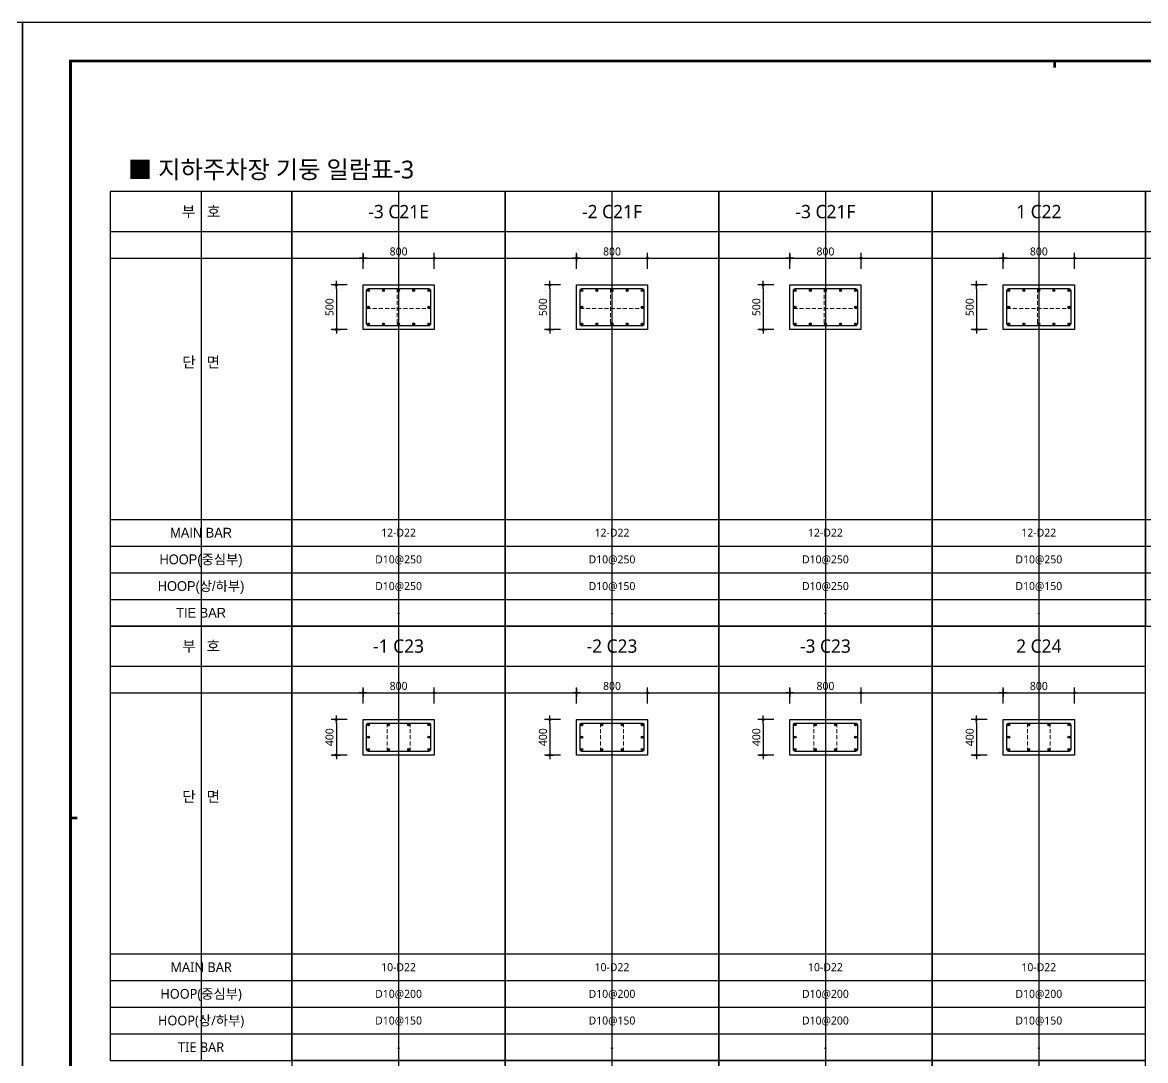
# Model space of a CAD drawing. Header units: millimetres. Extents: x 0 to 252030, y -124740 to 196020.
# Drawn here: x 75630 to 88260, y 166526 to 178200 of the extents above; entities that cross this region are included whole.
import ezdxf
from ezdxf.enums import TextEntityAlignment as Align

# ---------------------------------------------------------------- set-up
doc = ezdxf.new("R2010")
doc.units = ezdxf.units.MM
doc.header["$LTSCALE"] = 30
doc.linetypes.add('HID', pattern=[2.3, 1.5, -0.8])
doc.layers.get('DEFPOINTS').update_dxf_attribs({"color": 142})
for name, color, linetype in [('0-SEC1', 3, 'Continuous'), ('CON', 2, 'Continuous'), ('DIM', 7, 'Continuous'), ('S-철근', 3, 'Continuous'), ('SHEET', 7, 'Continuous'), ('TEXT', 6, 'Continuous'), ('TXT', 3, 'Continuous'), ('XR-FORM_(도룡동)$0$Sheet', 7, 'Continuous')]:
    doc.layers.add(name, color=color, linetype=linetype)
doc.layers.add('TieBar', color=7, linetype='HID', lineweight=0)
doc.styles.get("Standard").update_dxf_attribs({"font": 'malgun.ttf'})
doc.styles.add('돋움', font='Dotum.ttf')
doc.styles.add('맑은 고딕', font='malgun.ttf')
doc.dimstyles.new('30NDIM', dxfattribs={"dimscale": 50, "dimtxt": 3, "dimasz": 1.5, "dimexe": 2, "dimexo": 6, "dimgap": 1, "dimtad": 1, "dimdec": 0, "dimrnd": 0.25, "dimzin": 0, "dimdsep": 46, "dimtxsty": 'Standard', "dimblk": 'Z_DOT', "dimcen": 5, "dimclrd": 256, "dimclre": 256, "dimclrt": 3, "dimadec": 0, "dimazin": 0, "dimtm": 1e-09, "dimtfac": 1, "dimtdec": 0, "dimtix": 1, "dimtmove": 2, "dimatfit": 1, "dimldrblk": 'Z_DOT', "dimfxl": 1, "dimtolj": 1, "dimtzin": 0, "dimarcsym": 0})

# ---------------------------------------------------------------- blocks, each defined once
blk = doc.blocks.new('XR-FORM_(도룡동)$0$S')
at = {"layer": 'XR-FORM_(도룡동)$0$Sheet', "const_width": 100}
blk.add_lwpolyline([(1850, 57950), (82250, 57950), (82250, 1200), (1850, 1200)], close=True, dxfattribs=at)
at = {"layer": 'XR-FORM_(도룡동)$0$Sheet', "linetype": 'Continuous', "const_width": 100}
for points in [[(38745, 57950), (38745, 57700)], [(2100, 29575), (1850, 29575)]]:
    blk.add_lwpolyline(points, dxfattribs=at)
blk = doc.blocks.new('XR-FORM_(도룡동)', base_point=(101.33, -56114.51))
at = {"layer": 'DEFPOINTS'}
blk.add_lwpolyline([(0, 0), (420, 0), (420, 297), (0, 297)], close=True, dxfattribs=at)
at = {"xscale": 0.005, "yscale": 0.005, "zscale": 0.005}
blk.add_blockref('XR-FORM_(도룡동)$0$S', (-0.25, 0), dxfattribs=at)
blk = doc.blocks.new('*U58')
at = {"layer": 'DEFPOINTS'}
for p, q in [((-1200, 4886), (-1200, 0)), ((-2400, 4136), (0, 4136))]:
    blk.add_line(p, q, dxfattribs=at)
at = {"layer": 'SHEET'}
blk.add_line((-2400, 4436), (0, 4436), dxfattribs=at)
at = {"layer": 'SHEET', "color": 6}
for p, q in [((-2400, 1200), (0, 1200)), ((-2400, 900), (0, 900)), ((-2400, 600), (0, 600)), ((-2400, 300), (0, 300))]:
    blk.add_line(p, q, dxfattribs=at)
at = {"layer": 'SHEET'}
blk.add_lwpolyline([(0, 4886), (-2400, 4886), (-2400, 0), (0, 0)], close=True, dxfattribs=at)
blk = doc.blocks.new('*U56')
at = {"layer": 'DEFPOINTS'}
for p, q in [((-1021, 4886), (-1021, 0)), ((-2043, 4136), (0, 4136))]:
    blk.add_line(p, q, dxfattribs=at)
at = {"layer": 'SHEET'}
blk.add_line((-2043, 4436), (0, 4436), dxfattribs=at)
at = {"layer": 'SHEET', "color": 6}
for p, q in [((-2043, 1200), (0, 1200)), ((-2043, 900), (0, 900)), ((-2043, 600), (0, 600)), ((-2043, 300), (0, 300))]:
    blk.add_line(p, q, dxfattribs=at)
at = {"layer": 'SHEET'}
blk.add_lwpolyline([(0, 4886), (-2043, 4886), (-2043, 0), (0, 0)], close=True, dxfattribs=at)
at = {"layer": 'TXT'}
for s, height, style, p in [('부   호', 120, '돋움', (-1021, 4661)), ('단   면', 120, '맑은 고딕', (-1021, 2968)), ('MAIN BAR', 110, '돋움', (-1021, 1050)), ('HOOP(중심부)', 110, '돋움', (-1021, 750)), ('HOOP(상/하부)', 110, '돋움', (-1021, 450)), ('TIE BAR', 110, '돋움', (-1021, 150))]:
    blk.add_text(s, height=height, dxfattribs=dict(at, style=style)).set_placement(p, align=Align.MIDDLE_CENTER)
blk = doc.blocks.new('*U60')
at = {"layer": 'DEFPOINTS'}
for p, q in [((-1021, 4886), (-1021, 0)), ((-2043, 4136), (0, 4136))]:
    blk.add_line(p, q, dxfattribs=at)
at = {"layer": 'SHEET'}
blk.add_line((-2043, 4436), (0, 4436), dxfattribs=at)
at = {"layer": 'SHEET', "color": 6}
for p, q in [((-2043, 1200), (0, 1200)), ((-2043, 900), (0, 900)), ((-2043, 600), (0, 600)), ((-2043, 300), (0, 300))]:
    blk.add_line(p, q, dxfattribs=at)
at = {"layer": 'SHEET'}
blk.add_lwpolyline([(0, 4886), (-2043, 4886), (-2043, 0), (0, 0)], close=True, dxfattribs=at)
at = {"layer": 'TXT', "style": '맑은 고딕'}
for s, height, p in [('부   호', 120, (-1021, 4661)), ('단   면', 120, (-1021, 2968)), ('MAIN BAR', 110, (-1021, 1050)), ('HOOP(중심부)', 110, (-1021, 750)), ('HOOP(상/하부)', 110, (-1021, 450)), ('TIE BAR', 110, (-1021, 150))]:
    blk.add_text(s, height=height, dxfattribs=at).set_placement(p, align=Align.MIDDLE_CENTER)
blk = doc.blocks.new('Z_DOT')
at = {"layer": 'DIM', "color": 0}
for p, q in [((-1, 0), (1, 0)), ((0, -1), (0, 1))]:
    blk.add_line(p, q, dxfattribs=at)
for radius in [0.25, 0.125]:
    blk.add_circle((0, 0), radius, dxfattribs=at)
blk = doc.blocks.new('*D151')
at = {"layer": 'DEFPOINTS', "color": 0, "transparency": 16777216}
for p in [(80260, 175548), (79460, 175248), (80260, 175248)]:
    blk.add_point(p, dxfattribs=at)
at = {"layer": 'DIM', "lineweight": -2, "transparency": 16777216}
for p, q in [((79460, 175428), (79460, 175608)), ((80260, 175428), (80260, 175608)), ((79505, 175548), (80215, 175548))]:
    blk.add_line(p, q, dxfattribs=at)
at = {"layer": 'DIM', "lineweight": -2, "transparency": 16777216, "xscale": 45, "yscale": 45, "zscale": 45, "rotation": 180}
blk.add_blockref('Z_DOT', (79460, 175548), dxfattribs=at)
at = {"layer": 'DIM', "lineweight": -2, "transparency": 16777216, "xscale": 45, "yscale": 45, "zscale": 45}
blk.add_blockref('Z_DOT', (80260, 175548), dxfattribs=at)
at = {"layer": 'DIM', "color": 3, "transparency": 16777216, "insert": (79860, 175624), "char_height": 90, "attachment_point": 5}
blk.add_mtext('\\A1;800', dxfattribs=at)
blk = doc.blocks.new('*D152')
at = {"layer": 'DEFPOINTS', "color": 0, "transparency": 16777216}
for p in [(79460, 175248), (79160, 174748), (79460, 174748)]:
    blk.add_point(p, dxfattribs=at)
at = {"layer": 'DIM', "lineweight": -2, "transparency": 16777216}
for p, q in [((79280, 175248), (79100, 175248)), ((79160, 175203), (79160, 174793)), ((79280, 174748), (79100, 174748))]:
    blk.add_line(p, q, dxfattribs=at)
at = {"layer": 'DIM', "lineweight": -2, "transparency": 16777216, "xscale": 45, "yscale": 45, "zscale": 45}
for p, rotation in [((79160, 175248), 90), ((79160, 174748), 270)]:
    blk.add_blockref('Z_DOT', p, dxfattribs=dict(at, rotation=rotation))
at = {"layer": 'DIM', "color": 3, "transparency": 16777216, "insert": (79083, 174998), "char_height": 90, "attachment_point": 5, "rotation": 90}
blk.add_mtext('\\A1;500', dxfattribs=at)
blk = doc.blocks.new('*D153')
at = {"layer": 'DEFPOINTS', "color": 0, "transparency": 16777216}
for p in [(82660, 175548), (81860, 175248), (82660, 175248)]:
    blk.add_point(p, dxfattribs=at)
at = {"layer": 'DIM', "lineweight": -2, "transparency": 16777216}
for p, q in [((81860, 175428), (81860, 175608)), ((82660, 175428), (82660, 175608)), ((81905, 175548), (82615, 175548))]:
    blk.add_line(p, q, dxfattribs=at)
at = {"layer": 'DIM', "lineweight": -2, "transparency": 16777216, "xscale": 45, "yscale": 45, "zscale": 45, "rotation": 180}
blk.add_blockref('Z_DOT', (81860, 175548), dxfattribs=at)
at = {"layer": 'DIM', "lineweight": -2, "transparency": 16777216, "xscale": 45, "yscale": 45, "zscale": 45}
blk.add_blockref('Z_DOT', (82660, 175548), dxfattribs=at)
at = {"layer": 'DIM', "color": 3, "transparency": 16777216, "insert": (82260, 175624), "char_height": 90, "attachment_point": 5}
blk.add_mtext('\\A1;800', dxfattribs=at)
blk = doc.blocks.new('*D154')
at = {"layer": 'DEFPOINTS', "color": 0, "transparency": 16777216}
for p in [(81860, 175248), (81560, 174748), (81860, 174748)]:
    blk.add_point(p, dxfattribs=at)
at = {"layer": 'DIM', "lineweight": -2, "transparency": 16777216}
for p, q in [((81680, 175248), (81500, 175248)), ((81560, 175203), (81560, 174793)), ((81680, 174748), (81500, 174748))]:
    blk.add_line(p, q, dxfattribs=at)
at = {"layer": 'DIM', "lineweight": -2, "transparency": 16777216, "xscale": 45, "yscale": 45, "zscale": 45}
for p, rotation in [((81560, 175248), 90), ((81560, 174748), 270)]:
    blk.add_blockref('Z_DOT', p, dxfattribs=dict(at, rotation=rotation))
at = {"layer": 'DIM', "color": 3, "transparency": 16777216, "insert": (81483, 174998), "char_height": 90, "attachment_point": 5, "rotation": 90}
blk.add_mtext('\\A1;500', dxfattribs=at)
blk = doc.blocks.new('*D155')
at = {"layer": 'DEFPOINTS', "color": 0, "transparency": 16777216}
for p in [(85060, 175548), (84260, 175248), (85060, 175248)]:
    blk.add_point(p, dxfattribs=at)
at = {"layer": 'DIM', "lineweight": -2, "transparency": 16777216}
for p, q in [((84260, 175428), (84260, 175608)), ((85060, 175428), (85060, 175608)), ((84305, 175548), (85015, 175548))]:
    blk.add_line(p, q, dxfattribs=at)
at = {"layer": 'DIM', "lineweight": -2, "transparency": 16777216, "xscale": 45, "yscale": 45, "zscale": 45, "rotation": 180}
blk.add_blockref('Z_DOT', (84260, 175548), dxfattribs=at)
at = {"layer": 'DIM', "lineweight": -2, "transparency": 16777216, "xscale": 45, "yscale": 45, "zscale": 45}
blk.add_blockref('Z_DOT', (85060, 175548), dxfattribs=at)
at = {"layer": 'DIM', "color": 3, "transparency": 16777216, "insert": (84660, 175624), "char_height": 90, "attachment_point": 5}
blk.add_mtext('\\A1;800', dxfattribs=at)
blk = doc.blocks.new('*D156')
at = {"layer": 'DEFPOINTS', "color": 0, "transparency": 16777216}
for p in [(84260, 175248), (83960, 174748), (84260, 174748)]:
    blk.add_point(p, dxfattribs=at)
at = {"layer": 'DIM', "lineweight": -2, "transparency": 16777216}
for p, q in [((84080, 175248), (83900, 175248)), ((83960, 175203), (83960, 174793)), ((84080, 174748), (83900, 174748))]:
    blk.add_line(p, q, dxfattribs=at)
at = {"layer": 'DIM', "lineweight": -2, "transparency": 16777216, "xscale": 45, "yscale": 45, "zscale": 45}
for p, rotation in [((83960, 175248), 90), ((83960, 174748), 270)]:
    blk.add_blockref('Z_DOT', p, dxfattribs=dict(at, rotation=rotation))
at = {"layer": 'DIM', "color": 3, "transparency": 16777216, "insert": (83883, 174998), "char_height": 90, "attachment_point": 5, "rotation": 90}
blk.add_mtext('\\A1;500', dxfattribs=at)
blk = doc.blocks.new('*D1230')
at = {"layer": 'DEFPOINTS', "color": 0, "transparency": 16777216}
for p in [(79460, 170362), (79160, 169962), (79460, 169962)]:
    blk.add_point(p, dxfattribs=at)
at = {"layer": 'DIM', "lineweight": -2, "transparency": 16777216}
for p, q in [((79280, 170362), (79100, 170362)), ((79160, 170317), (79160, 170007)), ((79280, 169962), (79100, 169962))]:
    blk.add_line(p, q, dxfattribs=at)
at = {"layer": 'DIM', "lineweight": -2, "transparency": 16777216, "xscale": 45, "yscale": 45, "zscale": 45}
for p, rotation in [((79160, 170362), 90), ((79160, 169962), 270)]:
    blk.add_blockref('Z_DOT', p, dxfattribs=dict(at, rotation=rotation))
at = {"layer": 'DIM', "color": 3, "transparency": 16777216, "insert": (79083, 170162), "char_height": 90, "attachment_point": 5, "rotation": 90}
blk.add_mtext('\\A1;400', dxfattribs=at)
blk = doc.blocks.new('*D1231')
at = {"layer": 'DEFPOINTS', "color": 0, "transparency": 16777216}
for p in [(80260, 170662), (79460, 170362), (80260, 170362)]:
    blk.add_point(p, dxfattribs=at)
at = {"layer": 'DIM', "lineweight": -2, "transparency": 16777216}
for p, q in [((79460, 170542), (79460, 170722)), ((79505, 170662), (80215, 170662)), ((80260, 170542), (80260, 170722))]:
    blk.add_line(p, q, dxfattribs=at)
at = {"layer": 'DIM', "lineweight": -2, "transparency": 16777216, "xscale": 45, "yscale": 45, "zscale": 45, "rotation": 180}
blk.add_blockref('Z_DOT', (79460, 170662), dxfattribs=at)
at = {"layer": 'DIM', "lineweight": -2, "transparency": 16777216, "xscale": 45, "yscale": 45, "zscale": 45}
blk.add_blockref('Z_DOT', (80260, 170662), dxfattribs=at)
at = {"layer": 'DIM', "color": 3, "transparency": 16777216, "insert": (79860, 170738), "char_height": 90, "attachment_point": 5}
blk.add_mtext('\\A1;800', dxfattribs=at)
blk = doc.blocks.new('*D1232')
at = {"layer": 'DEFPOINTS', "color": 0, "transparency": 16777216}
for p in [(81860, 170362), (81560, 169962), (81860, 169962)]:
    blk.add_point(p, dxfattribs=at)
at = {"layer": 'DIM', "lineweight": -2, "transparency": 16777216}
for p, q in [((81680, 170362), (81500, 170362)), ((81560, 170317), (81560, 170007)), ((81680, 169962), (81500, 169962))]:
    blk.add_line(p, q, dxfattribs=at)
at = {"layer": 'DIM', "lineweight": -2, "transparency": 16777216, "xscale": 45, "yscale": 45, "zscale": 45}
for p, rotation in [((81560, 170362), 90), ((81560, 169962), 270)]:
    blk.add_blockref('Z_DOT', p, dxfattribs=dict(at, rotation=rotation))
at = {"layer": 'DIM', "color": 3, "transparency": 16777216, "insert": (81483, 170162), "char_height": 90, "attachment_point": 5, "rotation": 90}
blk.add_mtext('\\A1;400', dxfattribs=at)
blk = doc.blocks.new('*D1233')
at = {"layer": 'DEFPOINTS', "color": 0, "transparency": 16777216}
for p in [(82660, 170662), (81860, 170362), (82660, 170362)]:
    blk.add_point(p, dxfattribs=at)
at = {"layer": 'DIM', "lineweight": -2, "transparency": 16777216}
for p, q in [((81860, 170542), (81860, 170722)), ((81905, 170662), (82615, 170662)), ((82660, 170542), (82660, 170722))]:
    blk.add_line(p, q, dxfattribs=at)
at = {"layer": 'DIM', "lineweight": -2, "transparency": 16777216, "xscale": 45, "yscale": 45, "zscale": 45, "rotation": 180}
blk.add_blockref('Z_DOT', (81860, 170662), dxfattribs=at)
at = {"layer": 'DIM', "lineweight": -2, "transparency": 16777216, "xscale": 45, "yscale": 45, "zscale": 45}
blk.add_blockref('Z_DOT', (82660, 170662), dxfattribs=at)
at = {"layer": 'DIM', "color": 3, "transparency": 16777216, "insert": (82260, 170738), "char_height": 90, "attachment_point": 5}
blk.add_mtext('\\A1;800', dxfattribs=at)
blk = doc.blocks.new('*D1234')
at = {"layer": 'DEFPOINTS', "color": 0, "transparency": 16777216}
for p in [(84260, 170362), (83960, 169962), (84260, 169962)]:
    blk.add_point(p, dxfattribs=at)
at = {"layer": 'DIM', "lineweight": -2, "transparency": 16777216}
for p, q in [((84080, 170362), (83900, 170362)), ((83960, 170317), (83960, 170007)), ((84080, 169962), (83900, 169962))]:
    blk.add_line(p, q, dxfattribs=at)
at = {"layer": 'DIM', "lineweight": -2, "transparency": 16777216, "xscale": 45, "yscale": 45, "zscale": 45}
for p, rotation in [((83960, 170362), 90), ((83960, 169962), 270)]:
    blk.add_blockref('Z_DOT', p, dxfattribs=dict(at, rotation=rotation))
at = {"layer": 'DIM', "color": 3, "transparency": 16777216, "insert": (83883, 170162), "char_height": 90, "attachment_point": 5, "rotation": 90}
blk.add_mtext('\\A1;400', dxfattribs=at)
blk = doc.blocks.new('*D1235')
at = {"layer": 'DEFPOINTS', "color": 0, "transparency": 16777216}
for p in [(85060, 170662), (84260, 170362), (85060, 170362)]:
    blk.add_point(p, dxfattribs=at)
at = {"layer": 'DIM', "lineweight": -2, "transparency": 16777216}
for p, q in [((84260, 170542), (84260, 170722)), ((84305, 170662), (85015, 170662)), ((85060, 170542), (85060, 170722))]:
    blk.add_line(p, q, dxfattribs=at)
at = {"layer": 'DIM', "lineweight": -2, "transparency": 16777216, "xscale": 45, "yscale": 45, "zscale": 45, "rotation": 180}
blk.add_blockref('Z_DOT', (84260, 170662), dxfattribs=at)
at = {"layer": 'DIM', "lineweight": -2, "transparency": 16777216, "xscale": 45, "yscale": 45, "zscale": 45}
blk.add_blockref('Z_DOT', (85060, 170662), dxfattribs=at)
at = {"layer": 'DIM', "color": 3, "transparency": 16777216, "insert": (84660, 170738), "char_height": 90, "attachment_point": 5}
blk.add_mtext('\\A1;800', dxfattribs=at)
blk = doc.blocks.new('*D1236')
at = {"layer": 'DEFPOINTS', "color": 0, "transparency": 16777216}
for p in [(87460, 170662), (86660, 170362), (87460, 170362)]:
    blk.add_point(p, dxfattribs=at)
at = {"layer": 'DIM', "lineweight": -2, "transparency": 16777216}
for p, q in [((86660, 170542), (86660, 170722)), ((86705, 170662), (87415, 170662)), ((87460, 170542), (87460, 170722))]:
    blk.add_line(p, q, dxfattribs=at)
at = {"layer": 'DIM', "lineweight": -2, "transparency": 16777216, "xscale": 45, "yscale": 45, "zscale": 45, "rotation": 180}
blk.add_blockref('Z_DOT', (86660, 170662), dxfattribs=at)
at = {"layer": 'DIM', "lineweight": -2, "transparency": 16777216, "xscale": 45, "yscale": 45, "zscale": 45}
blk.add_blockref('Z_DOT', (87460, 170662), dxfattribs=at)
at = {"layer": 'DIM', "color": 3, "transparency": 16777216, "insert": (87060, 170738), "char_height": 90, "attachment_point": 5}
blk.add_mtext('\\A1;800', dxfattribs=at)
blk = doc.blocks.new('*D1237')
at = {"layer": 'DEFPOINTS', "color": 0, "transparency": 16777216}
for p in [(86660, 170362), (86360, 169962), (86660, 169962)]:
    blk.add_point(p, dxfattribs=at)
at = {"layer": 'DIM', "lineweight": -2, "transparency": 16777216}
for p, q in [((86480, 170362), (86300, 170362)), ((86360, 170317), (86360, 170007)), ((86480, 169962), (86300, 169962))]:
    blk.add_line(p, q, dxfattribs=at)
at = {"layer": 'DIM', "lineweight": -2, "transparency": 16777216, "xscale": 45, "yscale": 45, "zscale": 45}
for p, rotation in [((86360, 170362), 90), ((86360, 169962), 270)]:
    blk.add_blockref('Z_DOT', p, dxfattribs=dict(at, rotation=rotation))
at = {"layer": 'DIM', "color": 3, "transparency": 16777216, "insert": (86283, 170162), "char_height": 90, "attachment_point": 5, "rotation": 90}
blk.add_mtext('\\A1;400', dxfattribs=at)
blk = doc.blocks.new('*D1291')
at = {"layer": 'DEFPOINTS', "color": 0, "transparency": 16777216}
for p in [(87460, 175548), (86660, 175248), (87460, 175248)]:
    blk.add_point(p, dxfattribs=at)
at = {"layer": 'DIM', "lineweight": -2, "transparency": 16777216}
for p, q in [((86660, 175428), (86660, 175608)), ((87460, 175428), (87460, 175608)), ((86705, 175548), (87415, 175548))]:
    blk.add_line(p, q, dxfattribs=at)
at = {"layer": 'DIM', "lineweight": -2, "transparency": 16777216, "xscale": 45, "yscale": 45, "zscale": 45, "rotation": 180}
blk.add_blockref('Z_DOT', (86660, 175548), dxfattribs=at)
at = {"layer": 'DIM', "lineweight": -2, "transparency": 16777216, "xscale": 45, "yscale": 45, "zscale": 45}
blk.add_blockref('Z_DOT', (87460, 175548), dxfattribs=at)
at = {"layer": 'DIM', "color": 3, "transparency": 16777216, "insert": (87060, 175624), "char_height": 90, "attachment_point": 5}
blk.add_mtext('\\A1;800', dxfattribs=at)
blk = doc.blocks.new('*D1292')
at = {"layer": 'DEFPOINTS', "color": 0, "transparency": 16777216}
for p in [(86660, 175248), (86360, 174748), (86660, 174748)]:
    blk.add_point(p, dxfattribs=at)
at = {"layer": 'DIM', "lineweight": -2, "transparency": 16777216}
for p, q in [((86480, 175248), (86300, 175248)), ((86360, 175203), (86360, 174793)), ((86480, 174748), (86300, 174748))]:
    blk.add_line(p, q, dxfattribs=at)
at = {"layer": 'DIM', "lineweight": -2, "transparency": 16777216, "xscale": 45, "yscale": 45, "zscale": 45}
for p, rotation in [((86360, 175248), 90), ((86360, 174748), 270)]:
    blk.add_blockref('Z_DOT', p, dxfattribs=dict(at, rotation=rotation))
at = {"layer": 'DIM', "color": 3, "transparency": 16777216, "insert": (86283, 174998), "char_height": 90, "attachment_point": 5, "rotation": 90}
blk.add_mtext('\\A1;500', dxfattribs=at)

msp = doc.modelspace()

# ---------------------------------------------------------------- hatches: boundary and pattern name
at = {"layer": 'S-철근'}
h = msp.add_hatch(color=256, dxfattribs=at)
edge = h.paths.add_edge_path()
edge.add_arc((79520.75002, 175187.00024), 11.1, 0, 180)
edge.add_arc((79520.75002, 175187.00024), 11.1, 180, 360)
h = msp.add_hatch(color=256, dxfattribs=at)
edge = h.paths.add_edge_path()
edge.add_arc((79690.25002, 175187.00024), 11.1, 0, 180)
edge.add_arc((79690.25002, 175187.00024), 11.1, 180, 360)
h = msp.add_hatch(color=256, dxfattribs=at)
edge = h.paths.add_edge_path()
edge.add_arc((79859.75002, 175187.00024), 11.1, 0, 180)
edge.add_arc((79859.75002, 175187.00024), 11.1, 180, 360)
h = msp.add_hatch(color=256, dxfattribs=at)
edge = h.paths.add_edge_path()
edge.add_arc((80029.25002, 175187.00024), 11.1, 0, 180)
edge.add_arc((80029.25002, 175187.00024), 11.1, 180, 360)
h = msp.add_hatch(color=256, dxfattribs=at)
edge = h.paths.add_edge_path()
edge.add_arc((80198.75002, 175187.00024), 11.1, 0, 180)
edge.add_arc((80198.75002, 175187.00024), 11.1, 180, 360)
h = msp.add_hatch(color=256, dxfattribs=at)
edge = h.paths.add_edge_path()
edge.add_arc((81920.74952, 175187.00024), 11.1, 0, 180)
edge.add_arc((81920.74952, 175187.00024), 11.1, 180, 360)
h = msp.add_hatch(color=256, dxfattribs=at)
edge = h.paths.add_edge_path()
edge.add_arc((82090.24952, 175187.00024), 11.1, 0, 180)
edge.add_arc((82090.24952, 175187.00024), 11.1, 180, 360)
h = msp.add_hatch(color=256, dxfattribs=at)
edge = h.paths.add_edge_path()
edge.add_arc((82259.74952, 175187.00024), 11.1, 0, 180)
edge.add_arc((82259.74952, 175187.00024), 11.1, 180, 360)
h = msp.add_hatch(color=256, dxfattribs=at)
edge = h.paths.add_edge_path()
edge.add_arc((82429.24952, 175187.00024), 11.1, 0, 180)
edge.add_arc((82429.24952, 175187.00024), 11.1, 180, 360)
h = msp.add_hatch(color=256, dxfattribs=at)
edge = h.paths.add_edge_path()
edge.add_arc((82598.74952, 175187.00024), 11.1, 0, 180)
edge.add_arc((82598.74952, 175187.00024), 11.1, 180, 360)
h = msp.add_hatch(color=256, dxfattribs=at)
edge = h.paths.add_edge_path()
edge.add_arc((84320.74952, 175187.00024), 11.1, 0, 180)
edge.add_arc((84320.74952, 175187.00024), 11.1, 180, 360)
h = msp.add_hatch(color=256, dxfattribs=at)
edge = h.paths.add_edge_path()
edge.add_arc((84490.24952, 175187.00024), 11.1, 0, 180)
edge.add_arc((84490.24952, 175187.00024), 11.1, 180, 360)
h = msp.add_hatch(color=256, dxfattribs=at)
edge = h.paths.add_edge_path()
edge.add_arc((84659.74952, 175187.00024), 11.1, 0, 180)
edge.add_arc((84659.74952, 175187.00024), 11.1, 180, 360)
h = msp.add_hatch(color=256, dxfattribs=at)
edge = h.paths.add_edge_path()
edge.add_arc((84829.24952, 175187.00024), 11.1, 0, 180)
edge.add_arc((84829.24952, 175187.00024), 11.1, 180, 360)
h = msp.add_hatch(color=256, dxfattribs=at)
edge = h.paths.add_edge_path()
edge.add_arc((84998.74952, 175187.00024), 11.1, 0, 180)
edge.add_arc((84998.74952, 175187.00024), 11.1, 180, 360)
h = msp.add_hatch(color=256, dxfattribs=at)
edge = h.paths.add_edge_path()
edge.add_arc((86720.74977, 175187.00041), 11.1, 0, 180)
edge.add_arc((86720.74977, 175187.00041), 11.1, 180, 360)
h = msp.add_hatch(color=256, dxfattribs=at)
edge = h.paths.add_edge_path()
edge.add_arc((86890.24977, 175187.00041), 11.1, 0, 180)
edge.add_arc((86890.24977, 175187.00041), 11.1, 180, 360)
h = msp.add_hatch(color=256, dxfattribs=at)
edge = h.paths.add_edge_path()
edge.add_arc((87059.74977, 175187.00041), 11.1, 0, 180)
edge.add_arc((87059.74977, 175187.00041), 11.1, 180, 360)
h = msp.add_hatch(color=256, dxfattribs=at)
edge = h.paths.add_edge_path()
edge.add_arc((87229.24977, 175187.00041), 11.1, 0, 180)
edge.add_arc((87229.24977, 175187.00041), 11.1, 180, 360)
h = msp.add_hatch(color=256, dxfattribs=at)
edge = h.paths.add_edge_path()
edge.add_arc((87398.74977, 175187.00041), 11.1, 0, 180)
edge.add_arc((87398.74977, 175187.00041), 11.1, 180, 360)
h = msp.add_hatch(color=256, dxfattribs=at)
edge = h.paths.add_edge_path()
edge.add_arc((79520.75002, 174998.00024), 11.1, 0, 180)
edge.add_arc((79520.75002, 174998.00024), 11.1, 180, 360)
h = msp.add_hatch(color=256, dxfattribs=at)
edge = h.paths.add_edge_path()
edge.add_arc((80198.75002, 174998.00024), 11.1, 0, 180)
edge.add_arc((80198.75002, 174998.00024), 11.1, 180, 360)
h = msp.add_hatch(color=256, dxfattribs=at)
edge = h.paths.add_edge_path()
edge.add_arc((81920.74952, 174998.00024), 11.1, 0, 180)
edge.add_arc((81920.74952, 174998.00024), 11.1, 180, 360)
h = msp.add_hatch(color=256, dxfattribs=at)
edge = h.paths.add_edge_path()
edge.add_arc((82598.74952, 174998.00024), 11.1, 0, 180)
edge.add_arc((82598.74952, 174998.00024), 11.1, 180, 360)
h = msp.add_hatch(color=256, dxfattribs=at)
edge = h.paths.add_edge_path()
edge.add_arc((84320.74952, 174998.00024), 11.1, 0, 180)
edge.add_arc((84320.74952, 174998.00024), 11.1, 180, 360)
h = msp.add_hatch(color=256, dxfattribs=at)
edge = h.paths.add_edge_path()
edge.add_arc((84998.74952, 174998.00024), 11.1, 0, 180)
edge.add_arc((84998.74952, 174998.00024), 11.1, 180, 360)
h = msp.add_hatch(color=256, dxfattribs=at)
edge = h.paths.add_edge_path()
edge.add_arc((86720.74977, 174998.00041), 11.1, 0, 180)
edge.add_arc((86720.74977, 174998.00041), 11.1, 180, 360)
h = msp.add_hatch(color=256, dxfattribs=at)
edge = h.paths.add_edge_path()
edge.add_arc((87398.74977, 174998.00041), 11.1, 0, 180)
edge.add_arc((87398.74977, 174998.00041), 11.1, 180, 360)
h = msp.add_hatch(color=256, dxfattribs=at)
edge = h.paths.add_edge_path()
edge.add_arc((79520.75002, 174809.00024), 11.1, 0, 180)
edge.add_arc((79520.75002, 174809.00024), 11.1, 180, 360)
h = msp.add_hatch(color=256, dxfattribs=at)
edge = h.paths.add_edge_path()
edge.add_arc((79690.25002, 174809.00024), 11.1, 0, 180)
edge.add_arc((79690.25002, 174809.00024), 11.1, 180, 360)
h = msp.add_hatch(color=256, dxfattribs=at)
edge = h.paths.add_edge_path()
edge.add_arc((79859.75002, 174809.00024), 11.1, 0, 180)
edge.add_arc((79859.75002, 174809.00024), 11.1, 180, 360)
h = msp.add_hatch(color=256, dxfattribs=at)
edge = h.paths.add_edge_path()
edge.add_arc((80029.25002, 174809.00024), 11.1, 0, 180)
edge.add_arc((80029.25002, 174809.00024), 11.1, 180, 360)
h = msp.add_hatch(color=256, dxfattribs=at)
edge = h.paths.add_edge_path()
edge.add_arc((80198.75002, 174809.00024), 11.1, 0, 180)
edge.add_arc((80198.75002, 174809.00024), 11.1, 180, 360)
h = msp.add_hatch(color=256, dxfattribs=at)
edge = h.paths.add_edge_path()
edge.add_arc((81920.74952, 174809.00024), 11.1, 0, 180)
edge.add_arc((81920.74952, 174809.00024), 11.1, 180, 360)
h = msp.add_hatch(color=256, dxfattribs=at)
edge = h.paths.add_edge_path()
edge.add_arc((82090.24952, 174809.00024), 11.1, 0, 180)
edge.add_arc((82090.24952, 174809.00024), 11.1, 180, 360)
h = msp.add_hatch(color=256, dxfattribs=at)
edge = h.paths.add_edge_path()
edge.add_arc((82259.74952, 174809.00024), 11.1, 0, 180)
edge.add_arc((82259.74952, 174809.00024), 11.1, 180, 360)
h = msp.add_hatch(color=256, dxfattribs=at)
edge = h.paths.add_edge_path()
edge.add_arc((82429.24952, 174809.00024), 11.1, 0, 180)
edge.add_arc((82429.24952, 174809.00024), 11.1, 180, 360)
h = msp.add_hatch(color=256, dxfattribs=at)
edge = h.paths.add_edge_path()
edge.add_arc((82598.74952, 174809.00024), 11.1, 0, 180)
edge.add_arc((82598.74952, 174809.00024), 11.1, 180, 360)
h = msp.add_hatch(color=256, dxfattribs=at)
edge = h.paths.add_edge_path()
edge.add_arc((84320.74952, 174809.00024), 11.1, 0, 180)
edge.add_arc((84320.74952, 174809.00024), 11.1, 180, 360)
h = msp.add_hatch(color=256, dxfattribs=at)
edge = h.paths.add_edge_path()
edge.add_arc((84490.24952, 174809.00024), 11.1, 0, 180)
edge.add_arc((84490.24952, 174809.00024), 11.1, 180, 360)
h = msp.add_hatch(color=256, dxfattribs=at)
edge = h.paths.add_edge_path()
edge.add_arc((84659.74952, 174809.00024), 11.1, 0, 180)
edge.add_arc((84659.74952, 174809.00024), 11.1, 180, 360)
h = msp.add_hatch(color=256, dxfattribs=at)
edge = h.paths.add_edge_path()
edge.add_arc((84829.24952, 174809.00024), 11.1, 0, 180)
edge.add_arc((84829.24952, 174809.00024), 11.1, 180, 360)
h = msp.add_hatch(color=256, dxfattribs=at)
edge = h.paths.add_edge_path()
edge.add_arc((84998.74952, 174809.00024), 11.1, 0, 180)
edge.add_arc((84998.74952, 174809.00024), 11.1, 180, 360)
h = msp.add_hatch(color=256, dxfattribs=at)
edge = h.paths.add_edge_path()
edge.add_arc((86720.74977, 174809.00041), 11.1, 0, 180)
edge.add_arc((86720.74977, 174809.00041), 11.1, 180, 360)
h = msp.add_hatch(color=256, dxfattribs=at)
edge = h.paths.add_edge_path()
edge.add_arc((86890.24977, 174809.00041), 11.1, 0, 180)
edge.add_arc((86890.24977, 174809.00041), 11.1, 180, 360)
h = msp.add_hatch(color=256, dxfattribs=at)
edge = h.paths.add_edge_path()
edge.add_arc((87059.74977, 174809.00041), 11.1, 0, 180)
edge.add_arc((87059.74977, 174809.00041), 11.1, 180, 360)
h = msp.add_hatch(color=256, dxfattribs=at)
edge = h.paths.add_edge_path()
edge.add_arc((87229.24977, 174809.00041), 11.1, 0, 180)
edge.add_arc((87229.24977, 174809.00041), 11.1, 180, 360)
h = msp.add_hatch(color=256, dxfattribs=at)
edge = h.paths.add_edge_path()
edge.add_arc((87398.74977, 174809.00041), 11.1, 0, 180)
edge.add_arc((87398.74977, 174809.00041), 11.1, 180, 360)
h = msp.add_hatch(color=256, dxfattribs=at)
edge = h.paths.add_edge_path()
edge.add_arc((79520.75027, 170300.99992), 11.1, 0, 180)
edge.add_arc((79520.75027, 170300.99992), 11.1, 180, 360)
h = msp.add_hatch(color=256, dxfattribs=at)
edge = h.paths.add_edge_path()
edge.add_arc((79746.75027, 170300.99992), 11.1, 0, 180)
edge.add_arc((79746.75027, 170300.99992), 11.1, 180, 360)
h = msp.add_hatch(color=256, dxfattribs=at)
edge = h.paths.add_edge_path()
edge.add_arc((79972.75027, 170300.99992), 11.1, 0, 180)
edge.add_arc((79972.75027, 170300.99992), 11.1, 180, 360)
h = msp.add_hatch(color=256, dxfattribs=at)
edge = h.paths.add_edge_path()
edge.add_arc((80198.75027, 170300.99992), 11.1, 0, 180)
edge.add_arc((80198.75027, 170300.99992), 11.1, 180, 360)
h = msp.add_hatch(color=256, dxfattribs=at)
edge = h.paths.add_edge_path()
edge.add_arc((81920.75027, 170300.99992), 11.1, 0, 180)
edge.add_arc((81920.75027, 170300.99992), 11.1, 180, 360)
h = msp.add_hatch(color=256, dxfattribs=at)
edge = h.paths.add_edge_path()
edge.add_arc((82146.75027, 170300.99992), 11.1, 0, 180)
edge.add_arc((82146.75027, 170300.99992), 11.1, 180, 360)
h = msp.add_hatch(color=256, dxfattribs=at)
edge = h.paths.add_edge_path()
edge.add_arc((82372.75027, 170300.99992), 11.1, 0, 180)
edge.add_arc((82372.75027, 170300.99992), 11.1, 180, 360)
h = msp.add_hatch(color=256, dxfattribs=at)
edge = h.paths.add_edge_path()
edge.add_arc((82598.75027, 170300.99992), 11.1, 0, 180)
edge.add_arc((82598.75027, 170300.99992), 11.1, 180, 360)
h = msp.add_hatch(color=256, dxfattribs=at)
edge = h.paths.add_edge_path()
edge.add_arc((84320.75027, 170300.99992), 11.1, 0, 180)
edge.add_arc((84320.75027, 170300.99992), 11.1, 180, 360)
h = msp.add_hatch(color=256, dxfattribs=at)
edge = h.paths.add_edge_path()
edge.add_arc((84546.75027, 170300.99992), 11.1, 0, 180)
edge.add_arc((84546.75027, 170300.99992), 11.1, 180, 360)
h = msp.add_hatch(color=256, dxfattribs=at)
edge = h.paths.add_edge_path()
edge.add_arc((84772.75027, 170300.99992), 11.1, 0, 180)
edge.add_arc((84772.75027, 170300.99992), 11.1, 180, 360)
h = msp.add_hatch(color=256, dxfattribs=at)
edge = h.paths.add_edge_path()
edge.add_arc((84998.75027, 170300.99992), 11.1, 0, 180)
edge.add_arc((84998.75027, 170300.99992), 11.1, 180, 360)
h = msp.add_hatch(color=256, dxfattribs=at)
edge = h.paths.add_edge_path()
edge.add_arc((86720.75002, 170301.00008), 11.1, 0, 180)
edge.add_arc((86720.75002, 170301.00008), 11.1, 180, 360)
h = msp.add_hatch(color=256, dxfattribs=at)
edge = h.paths.add_edge_path()
edge.add_arc((86946.75002, 170301.00008), 11.1, 0, 180)
edge.add_arc((86946.75002, 170301.00008), 11.1, 180, 360)
h = msp.add_hatch(color=256, dxfattribs=at)
edge = h.paths.add_edge_path()
edge.add_arc((87172.75002, 170301.00008), 11.1, 0, 180)
edge.add_arc((87172.75002, 170301.00008), 11.1, 180, 360)
h = msp.add_hatch(color=256, dxfattribs=at)
edge = h.paths.add_edge_path()
edge.add_arc((87398.75002, 170301.00008), 11.1, 0, 180)
edge.add_arc((87398.75002, 170301.00008), 11.1, 180, 360)
h = msp.add_hatch(color=256, dxfattribs=at)
edge = h.paths.add_edge_path()
edge.add_arc((79520.75027, 170161.99992), 11.1, 0, 180)
edge.add_arc((79520.75027, 170161.99992), 11.1, 180, 360)
h = msp.add_hatch(color=256, dxfattribs=at)
edge = h.paths.add_edge_path()
edge.add_arc((80198.75027, 170161.99992), 11.1, 0, 180)
edge.add_arc((80198.75027, 170161.99992), 11.1, 180, 360)
h = msp.add_hatch(color=256, dxfattribs=at)
edge = h.paths.add_edge_path()
edge.add_arc((81920.75027, 170161.99992), 11.1, 0, 180)
edge.add_arc((81920.75027, 170161.99992), 11.1, 180, 360)
h = msp.add_hatch(color=256, dxfattribs=at)
edge = h.paths.add_edge_path()
edge.add_arc((82598.75027, 170161.99992), 11.1, 0, 180)
edge.add_arc((82598.75027, 170161.99992), 11.1, 180, 360)
h = msp.add_hatch(color=256, dxfattribs=at)
edge = h.paths.add_edge_path()
edge.add_arc((84320.75027, 170161.99992), 11.1, 0, 180)
edge.add_arc((84320.75027, 170161.99992), 11.1, 180, 360)
h = msp.add_hatch(color=256, dxfattribs=at)
edge = h.paths.add_edge_path()
edge.add_arc((84998.75027, 170161.99992), 11.1, 0, 180)
edge.add_arc((84998.75027, 170161.99992), 11.1, 180, 360)
h = msp.add_hatch(color=256, dxfattribs=at)
edge = h.paths.add_edge_path()
edge.add_arc((86720.75002, 170162.00008), 11.1, 0, 180)
edge.add_arc((86720.75002, 170162.00008), 11.1, 180, 360)
h = msp.add_hatch(color=256, dxfattribs=at)
edge = h.paths.add_edge_path()
edge.add_arc((87398.75002, 170162.00008), 11.1, 0, 180)
edge.add_arc((87398.75002, 170162.00008), 11.1, 180, 360)
h = msp.add_hatch(color=256, dxfattribs=at)
edge = h.paths.add_edge_path()
edge.add_arc((79520.75027, 170022.99992), 11.1, 0, 180)
edge.add_arc((79520.75027, 170022.99992), 11.1, 180, 360)
h = msp.add_hatch(color=256, dxfattribs=at)
edge = h.paths.add_edge_path()
edge.add_arc((79746.75027, 170022.99992), 11.1, 0, 180)
edge.add_arc((79746.75027, 170022.99992), 11.1, 180, 360)
h = msp.add_hatch(color=256, dxfattribs=at)
edge = h.paths.add_edge_path()
edge.add_arc((79972.75027, 170022.99992), 11.1, 0, 180)
edge.add_arc((79972.75027, 170022.99992), 11.1, 180, 360)
h = msp.add_hatch(color=256, dxfattribs=at)
edge = h.paths.add_edge_path()
edge.add_arc((80198.75027, 170022.99992), 11.1, 0, 180)
edge.add_arc((80198.75027, 170022.99992), 11.1, 180, 360)
h = msp.add_hatch(color=256, dxfattribs=at)
edge = h.paths.add_edge_path()
edge.add_arc((81920.75027, 170022.99992), 11.1, 0, 180)
edge.add_arc((81920.75027, 170022.99992), 11.1, 180, 360)
h = msp.add_hatch(color=256, dxfattribs=at)
edge = h.paths.add_edge_path()
edge.add_arc((82146.75027, 170022.99992), 11.1, 0, 180)
edge.add_arc((82146.75027, 170022.99992), 11.1, 180, 360)
h = msp.add_hatch(color=256, dxfattribs=at)
edge = h.paths.add_edge_path()
edge.add_arc((82372.75027, 170022.99992), 11.1, 0, 180)
edge.add_arc((82372.75027, 170022.99992), 11.1, 180, 360)
h = msp.add_hatch(color=256, dxfattribs=at)
edge = h.paths.add_edge_path()
edge.add_arc((82598.75027, 170022.99992), 11.1, 0, 180)
edge.add_arc((82598.75027, 170022.99992), 11.1, 180, 360)
h = msp.add_hatch(color=256, dxfattribs=at)
edge = h.paths.add_edge_path()
edge.add_arc((84320.75027, 170022.99992), 11.1, 0, 180)
edge.add_arc((84320.75027, 170022.99992), 11.1, 180, 360)
h = msp.add_hatch(color=256, dxfattribs=at)
edge = h.paths.add_edge_path()
edge.add_arc((84546.75027, 170022.99992), 11.1, 0, 180)
edge.add_arc((84546.75027, 170022.99992), 11.1, 180, 360)
h = msp.add_hatch(color=256, dxfattribs=at)
edge = h.paths.add_edge_path()
edge.add_arc((84772.75027, 170022.99992), 11.1, 0, 180)
edge.add_arc((84772.75027, 170022.99992), 11.1, 180, 360)
h = msp.add_hatch(color=256, dxfattribs=at)
edge = h.paths.add_edge_path()
edge.add_arc((84998.75027, 170022.99992), 11.1, 0, 180)
edge.add_arc((84998.75027, 170022.99992), 11.1, 180, 360)
h = msp.add_hatch(color=256, dxfattribs=at)
edge = h.paths.add_edge_path()
edge.add_arc((86720.75002, 170023.00008), 11.1, 0, 180)
edge.add_arc((86720.75002, 170023.00008), 11.1, 180, 360)
h = msp.add_hatch(color=256, dxfattribs=at)
edge = h.paths.add_edge_path()
edge.add_arc((86946.75002, 170023.00008), 11.1, 0, 180)
edge.add_arc((86946.75002, 170023.00008), 11.1, 180, 360)
h = msp.add_hatch(color=256, dxfattribs=at)
edge = h.paths.add_edge_path()
edge.add_arc((87172.75002, 170023.00008), 11.1, 0, 180)
edge.add_arc((87172.75002, 170023.00008), 11.1, 180, 360)
h = msp.add_hatch(color=256, dxfattribs=at)
edge = h.paths.add_edge_path()
edge.add_arc((87398.75002, 170023.00008), 11.1, 0, 180)
edge.add_arc((87398.75002, 170023.00008), 11.1, 180, 360)

# ---------------------------------------------------------------- linework, layer by layer
at = {"layer": 'CON', "color": 8}
for points in [[(79459.75002, 174748.00024), (79459.75002, 175248.00024), (80259.75002, 175248.00024), (80259.75002, 174748.00024)], [(81859.74952, 174748.00024), (81859.74952, 175248.00024), (82659.74952, 175248.00024), (82659.74952, 174748.00024)], [(84259.74952, 174748.00024), (84259.74952, 175248.00024), (85059.74952, 175248.00024), (85059.74952, 174748.00024)], [(86659.74977, 174748.00041), (86659.74977, 175248.00041), (87459.74977, 175248.00041), (87459.74977, 174748.00041)], [(79459.75027, 169961.99992), (79459.75027, 170361.99992), (80259.75027, 170361.99992), (80259.75027, 169961.99992)], [(81859.75027, 169961.99992), (81859.75027, 170361.99992), (82659.75027, 170361.99992), (82659.75027, 169961.99992)], [(84259.75027, 169961.99992), (84259.75027, 170361.99992), (85059.75027, 170361.99992), (85059.75027, 169961.99992)], [(86659.75002, 169962.00008), (86659.75002, 170362.00008), (87459.75002, 170362.00008), (87459.75002, 169962.00008)]]:
    msp.add_lwpolyline(points, close=True, dxfattribs=at)
at = {"layer": 'S-철근'}
for points in [[(79522.32002, 174788.37024, -0.4142135624), (79500.12002, 174810.57024), (79500.12002, 175185.43024, -0.4142135624), (79522.32002, 175207.63024), (80197.18002, 175207.63024, -0.4142135624), (80219.38002, 175185.43024), (80219.38002, 174810.57024, -0.4142135624), (80197.18002, 174788.37024), (79522.32002, 174788.37024)], [(81922.31952, 174788.37024, -0.4142135624), (81900.11952, 174810.57024), (81900.11952, 175185.43024, -0.4142135624), (81922.31952, 175207.63024), (82597.17952, 175207.63024, -0.4142135624), (82619.37952, 175185.43024), (82619.37952, 174810.57024, -0.4142135624), (82597.17952, 174788.37024), (81922.31952, 174788.37024)], [(84322.31952, 174788.37024, -0.4142135624), (84300.11952, 174810.57024), (84300.11952, 175185.43024, -0.4142135624), (84322.31952, 175207.63024), (84997.17952, 175207.63024, -0.4142135624), (85019.37952, 175185.43024), (85019.37952, 174810.57024, -0.4142135624), (84997.17952, 174788.37024), (84322.31952, 174788.37024)], [(86722.31977, 174788.37041, -0.4142135624), (86700.11977, 174810.57041), (86700.11977, 175185.43041, -0.4142135624), (86722.31977, 175207.63041), (87397.17977, 175207.63041, -0.4142135624), (87419.37977, 175185.43041), (87419.37977, 174810.57041, -0.4142135624), (87397.17977, 174788.37041), (86722.31977, 174788.37041)], [(79522.32027, 170002.36992, -0.4142135624), (79500.12027, 170024.56992), (79500.12027, 170299.42992, -0.4142135624), (79522.32027, 170321.62992), (80197.18027, 170321.62992, -0.4142135624), (80219.38027, 170299.42992), (80219.38027, 170024.56992, -0.4142135624), (80197.18027, 170002.36992), (79522.32027, 170002.36992)], [(81922.32027, 170002.36992, -0.4142135624), (81900.12027, 170024.56992), (81900.12027, 170299.42992, -0.4142135624), (81922.32027, 170321.62992), (82597.18027, 170321.62992, -0.4142135624), (82619.38027, 170299.42992), (82619.38027, 170024.56992, -0.4142135624), (82597.18027, 170002.36992), (81922.32027, 170002.36992)], [(84322.32027, 170002.36992, -0.4142135624), (84300.12027, 170024.56992), (84300.12027, 170299.42992, -0.4142135624), (84322.32027, 170321.62992), (84997.18027, 170321.62992, -0.4142135624), (85019.38027, 170299.42992), (85019.38027, 170024.56992, -0.4142135624), (84997.18027, 170002.36992), (84322.32027, 170002.36992)], [(86722.32002, 170002.37008, -0.4142135624), (86700.12002, 170024.57008), (86700.12002, 170299.43008, -0.4142135624), (86722.32002, 170321.63008), (87397.18002, 170321.63008, -0.4142135624), (87419.38002, 170299.43008), (87419.38002, 170024.57008, -0.4142135624), (87397.18002, 170002.37008), (86722.32002, 170002.37008)]]:
    msp.add_lwpolyline(points, format="xyb", dxfattribs=at)
for centre in [(79520.75002, 175187.00024), (79690.25002, 175187.00024), (79859.75002, 175187.00024), (80029.25002, 175187.00024), (80198.75002, 175187.00024), (81920.74952, 175187.00024), (82090.24952, 175187.00024), (82259.74952, 175187.00024), (82429.24952, 175187.00024), (82598.74952, 175187.00024), (84320.74952, 175187.00024), (84490.24952, 175187.00024), (84659.74952, 175187.00024), (84829.24952, 175187.00024), (84998.74952, 175187.00024), (86720.74977, 175187.00041), (86890.24977, 175187.00041), (87059.74977, 175187.00041), (87229.24977, 175187.00041), (87398.74977, 175187.00041), (79520.75002, 174998.00024), (80198.75002, 174998.00024), (81920.74952, 174998.00024), (82598.74952, 174998.00024), (84320.74952, 174998.00024), (84998.74952, 174998.00024), (86720.74977, 174998.00041), (87398.74977, 174998.00041), (79520.75002, 174809.00024), (79690.25002, 174809.00024), (79859.75002, 174809.00024), (80029.25002, 174809.00024), (80198.75002, 174809.00024), (81920.74952, 174809.00024), (82090.24952, 174809.00024), (82259.74952, 174809.00024), (82429.24952, 174809.00024), (82598.74952, 174809.00024), (84320.74952, 174809.00024), (84490.24952, 174809.00024), (84659.74952, 174809.00024), (84829.24952, 174809.00024), (84998.74952, 174809.00024), (86720.74977, 174809.00041), (86890.24977, 174809.00041), (87059.74977, 174809.00041), (87229.24977, 174809.00041), (87398.74977, 174809.00041), (79520.75027, 170300.99992), (79746.75027, 170300.99992), (79972.75027, 170300.99992), (80198.75027, 170300.99992), (81920.75027, 170300.99992), (82146.75027, 170300.99992), (82372.75027, 170300.99992), (82598.75027, 170300.99992), (84320.75027, 170300.99992), (84546.75027, 170300.99992), (84772.75027, 170300.99992), (84998.75027, 170300.99992), (86720.75002, 170301.00008), (86946.75002, 170301.00008), (87172.75002, 170301.00008), (87398.75002, 170301.00008), (79520.75027, 170161.99992), (80198.75027, 170161.99992), (81920.75027, 170161.99992), (82598.75027, 170161.99992), (84320.75027, 170161.99992), (84998.75027, 170161.99992), (86720.75002, 170162.00008), (87398.75002, 170162.00008), (79520.75027, 170022.99992), (79746.75027, 170022.99992), (79972.75027, 170022.99992), (80198.75027, 170022.99992), (81920.75027, 170022.99992), (82146.75027, 170022.99992), (82372.75027, 170022.99992), (82598.75027, 170022.99992), (84320.75027, 170022.99992), (84546.75027, 170022.99992), (84772.75027, 170022.99992), (84998.75027, 170022.99992), (86720.75002, 170023.00008), (86946.75002, 170023.00008), (87172.75002, 170023.00008), (87398.75002, 170023.00008)]:
    msp.add_circle(centre, 11.1, dxfattribs=at)
at = {"layer": 'TieBar'}
for p, q in [((79843.88502, 175207.63024), (79843.88502, 174788.37024)), ((82243.88452, 175207.63024), (82243.88452, 174788.37024)), ((84643.88452, 175207.63024), (84643.88452, 174788.37024)), ((87043.88477, 175207.63041), (87043.88477, 174788.37041)), ((79500.12002, 174982.13524), (80219.38002, 174982.13524)), ((81900.11952, 174982.13524), (82619.37952, 174982.13524)), ((84300.11952, 174982.13524), (85019.37952, 174982.13524)), ((86700.11977, 174982.13541), (87419.37977, 174982.13541)), ((79730.88527, 170321.62992), (79730.88527, 170002.36992)), ((79988.61527, 170321.62992), (79988.61527, 170002.36992)), ((82130.88527, 170321.62992), (82130.88527, 170002.36992)), ((82388.61527, 170321.62992), (82388.61527, 170002.36992)), ((84530.88527, 170321.62992), (84530.88527, 170002.36992)), ((84788.61527, 170321.62992), (84788.61527, 170002.36992)), ((86930.88502, 170321.63008), (86930.88502, 170002.37008)), ((87188.61502, 170321.63008), (87188.61502, 170002.37008))]:
    msp.add_line(p, q, dxfattribs=at)

# ---------------------------------------------------------------- block references
for name, p in [('*U56', (78659.75002, 171412.00008)), ('*U58', (81059.74977, 171412.00024)), ('*U58', (83459.74977, 171412.00024)), ('*U58', (85859.74977, 171412.00024)), ('*U58', (88259.74977, 171412.00024)), ('*U58', (90659.74977, 171412.00024)), ('*U60', (78659.75027, 166525.99992)), ('*U58', (81059.75002, 166526.00008)), ('*U58', (83459.75002, 166526.00008)), ('*U58', (85859.75002, 166526.00008)), ('*U58', (88259.75002, 166526.00008)), ('*U58', (81059.75027, 161640.00008)), ('*U58', (83459.75027, 161640.00008)), ('*U58', (85859.75027, 161640.00008)), ('*U58', (88259.75027, 161640.00008))]:
    msp.add_blockref(name, p)
at = {"layer": '0-SEC1', "xscale": 60, "yscale": 60, "zscale": 60}
for p in [(56510.02429, -3206490.57868), (81710.02429, -3206490.57868)]:
    msp.add_blockref('XR-FORM_(도룡동)', p, dxfattribs=at)

# ---------------------------------------------------------------- texts
at = {"layer": 'TEXT', "style": '맑은 고딕'}
msp.add_text('■ 지하주차장 기둥 일람표-3', height=200, dxfattribs=at).set_placement((76816.07521, 176545.93531), align=Align.MIDDLE_LEFT)
at = {"layer": 'TXT', "color": 2, "style": '맑은 고딕'}
for s, p in [('-3 C21E', (79859.75002, 176073.00024)), ('-2 C21F', (82259.74952, 176073.00024)), ('-3 C21F', (84659.74952, 176073.00024)), ('1 C22', (87059.74977, 176073.00041)), ('-1 C23', (79859.75027, 171186.99992)), ('-2 C23', (82259.75027, 171186.99992)), ('-3 C23', (84659.75027, 171186.99992)), ('2 C24', (87059.75002, 171187.00008))]:
    msp.add_text(s, height=150, dxfattribs=at).set_placement(p, align=Align.MIDDLE_CENTER)
at = {"layer": 'TXT', "style": '맑은 고딕'}
for s, p in [('12-D22', (79859.75002, 172462.00024)), ('12-D22', (82259.74952, 172462.00024)), ('12-D22', (84659.74952, 172462.00024)), ('12-D22', (87059.74977, 172462.00041)), ('D10@250', (79859.75002, 172162.00024)), ('D10@250', (82259.74952, 172162.00024)), ('D10@250', (84659.74952, 172162.00024)), ('D10@250', (87059.74977, 172162.00041)), ('D10@250', (79859.75002, 171862.00024)), ('D10@150', (82259.74952, 171862.00024)), ('D10@250', (84659.74952, 171862.00024)), ('D10@150', (87059.74977, 171862.00041)), ('-', (79859.75002, 171562.00024)), ('-', (82259.74952, 171562.00024)), ('-', (84659.74952, 171562.00024)), ('-', (87059.74977, 171562.00041)), ('10-D22', (79859.75027, 167575.99992)), ('10-D22', (82259.75027, 167575.99992)), ('10-D22', (84659.75027, 167575.99992)), ('10-D22', (87059.75002, 167576.00008)), ('D10@200', (79859.75027, 167275.99992)), ('D10@200', (82259.75027, 167275.99992)), ('D10@200', (84659.75027, 167275.99992)), ('D10@200', (87059.75002, 167276.00008)), ('D10@150', (79859.75027, 166975.99992)), ('D10@150', (82259.75027, 166975.99992)), ('D10@200', (84659.75027, 166975.99992)), ('D10@150', (87059.75002, 166976.00008)), ('-', (79859.75027, 166675.99992)), ('-', (82259.75027, 166675.99992)), ('-', (84659.75027, 166675.99992)), ('-', (87059.75002, 166676.00008))]:
    msp.add_text(s, height=90, dxfattribs=at).set_placement(p, align=Align.MIDDLE_CENTER)

# ---------------------------------------------------------------- dimensions: what is measured, and where the dimension line sits
at = {"layer": 'DIM'}
for base, p1, p2, picture, middle in [((80259.75002, 175548.00024), (79459.75002, 175248.00024), (80259.75002, 175248.00024), '*D151', (79859.75002, 175624.4982)), ((82659.74952, 175548.00024), (81859.74952, 175248.00024), (82659.74952, 175248.00024), '*D153', (82259.74952, 175624.4982)), ((85059.74952, 175548.00024), (84259.74952, 175248.00024), (85059.74952, 175248.00024), '*D155', (84659.74952, 175624.4982)), ((87459.74977, 175548.00041), (86659.74977, 175248.00041), (87459.74977, 175248.00041), '*D1291', (87059.74977, 175624.49837)), ((80259.75027, 170661.99992), (79459.75027, 170361.99992), (80259.75027, 170361.99992), '*D1231', (79859.75027, 170738.49788)), ((82659.75027, 170661.99992), (81859.75027, 170361.99992), (82659.75027, 170361.99992), '*D1233', (82259.75027, 170738.49788)), ((85059.75027, 170661.99992), (84259.75027, 170361.99992), (85059.75027, 170361.99992), '*D1235', (84659.75027, 170738.49788)), ((87459.75002, 170662.00008), (86659.75002, 170362.00008), (87459.75002, 170362.00008), '*D1236', (87059.75002, 170738.49804))]:
    dim = msp.add_linear_dim(base=base, p1=p1, p2=p2, dimstyle='30NDIM', override={"dimscale": 30, "dimtxsty": 'Standard'}, dxfattribs=at)
    dim.commit()
    dim.dimension.update_dxf_attribs({"geometry": picture, "text_midpoint": middle})
for base, p1, p2, picture, middle in [((79159.75002, 174748.00024), (79459.75002, 175248.00024), (79459.75002, 174748.00024), '*D152', (79083.25206, 174998.00024)), ((81559.74952, 174748.00024), (81859.74952, 175248.00024), (81859.74952, 174748.00024), '*D154', (81483.25156, 174998.00024)), ((83959.74952, 174748.00024), (84259.74952, 175248.00024), (84259.74952, 174748.00024), '*D156', (83883.25156, 174998.00024)), ((86359.74977, 174748.00041), (86659.74977, 175248.00041), (86659.74977, 174748.00041), '*D1292', (86283.25181, 174998.00041)), ((79159.75027, 169961.99992), (79459.75027, 170361.99992), (79459.75027, 169961.99992), '*D1230', (79083.25231, 170161.99992)), ((81559.75027, 169961.99992), (81859.75027, 170361.99992), (81859.75027, 169961.99992), '*D1232', (81483.25231, 170161.99992)), ((83959.75027, 169961.99992), (84259.75027, 170361.99992), (84259.75027, 169961.99992), '*D1234', (83883.25231, 170161.99992)), ((86359.75002, 169962.00008), (86659.75002, 170362.00008), (86659.75002, 169962.00008), '*D1237', (86283.25206, 170162.00008))]:
    dim = msp.add_linear_dim(base=base, p1=p1, p2=p2, angle=270, dimstyle='30NDIM', override={"dimscale": 30, "dimtxsty": 'Standard'}, dxfattribs=at)
    dim.commit()
    dim.dimension.update_dxf_attribs({"geometry": picture, "text_midpoint": middle})

doc.saveas('drawing.dxf')
